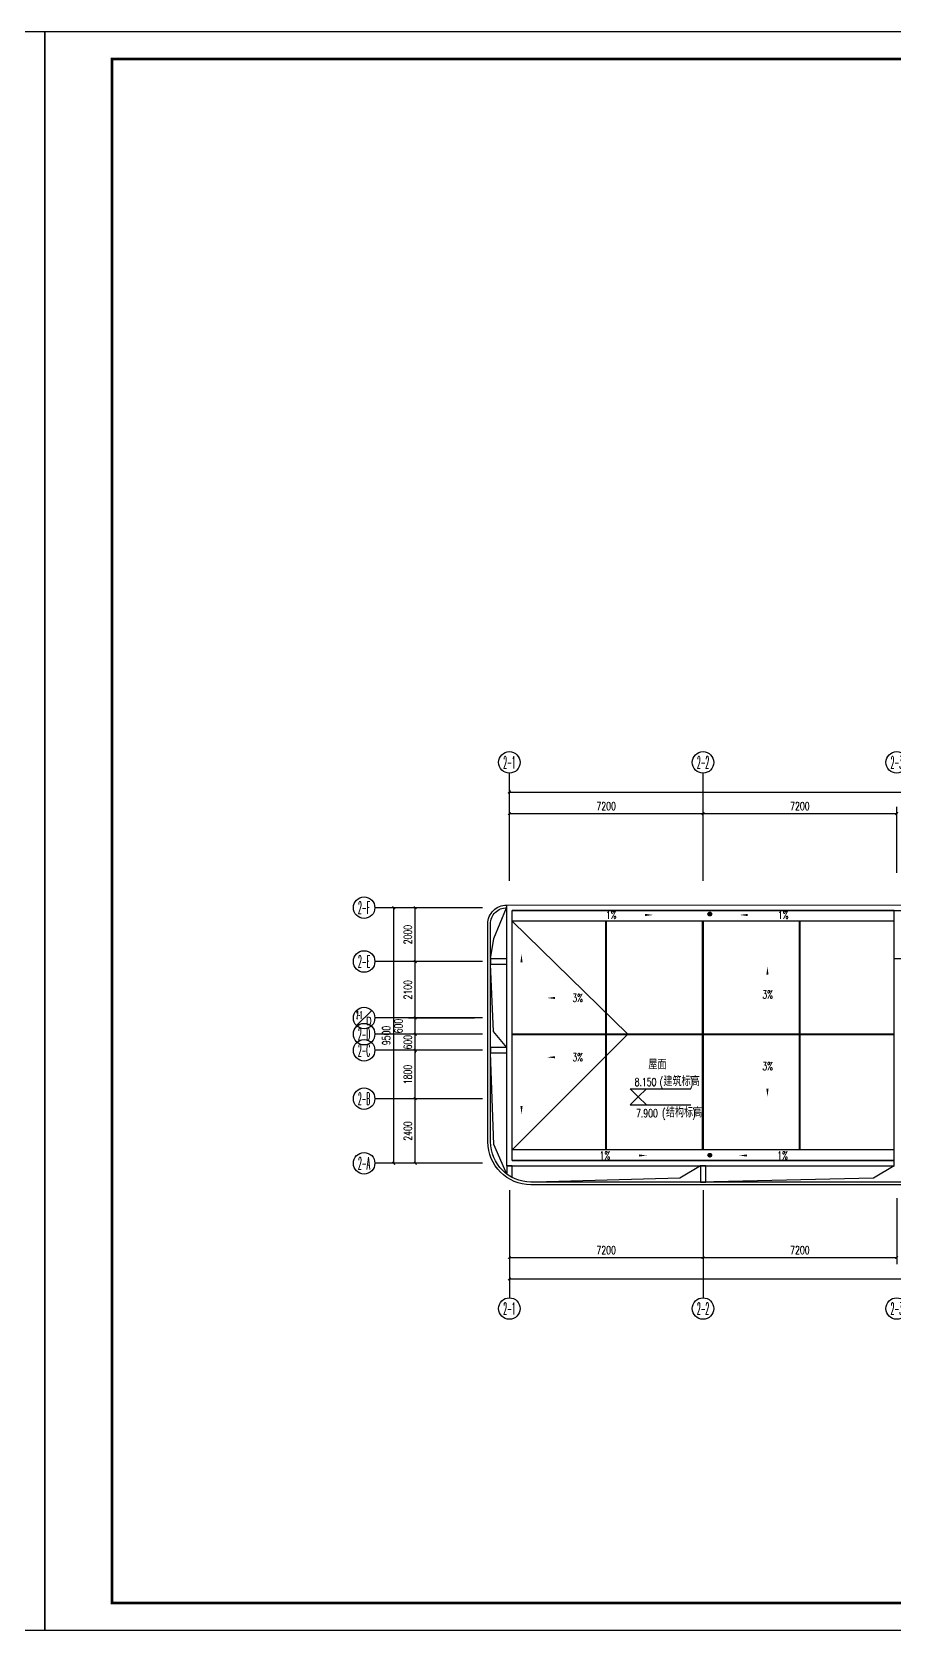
# Model space of a CAD drawing. Extents: x -9422388 to 15610651, y -1992469 to 953794.
# Drawn here: x -2787349 to -2755303, y -302584 to -243184 of the extents above; entities that cross this region are included whole.
import ezdxf
from ezdxf.enums import TextEntityAlignment as Align

# ---------------------------------------------------------------- set-up
doc = ezdxf.new("R2010")
doc.units = 0
doc.header["$LTSCALE"] = 1000
doc.layers.add('AXIS_TEXT', color=7, linetype='Continuous')
doc.layers.add('PUB_TITLE', color=4, linetype='Continuous')
doc.styles.add('_TCH_AXIS', font='COMPLEX', dxfattribs={"bigfont": 'GBCBIG'})
doc.styles.add('_TCH_DIM', font='SIMPLEX', dxfattribs={"bigfont": 'GBCBIG'})
doc.styles.add('_TCH_DIM_T3', font='SIMPLEX', dxfattribs={"width": 0.705882, "bigfont": 'GBCBIG'})
doc.styles.add('COMPLEX', font='COMPLEX')
doc.dimstyles.new('_TCH_ARCH&&100', dxfattribs={"dimtxt": 297.5, "dimasz": 100, "dimexe": 250, "dimexo": 300, "dimgap": 126.25, "dimtad": 1, "dimdec": 0, "dimzin": 0, "dimdsep": 46, "dimtxsty": '_TCH_DIM_T3', "dimblk": 'ARCHTICK', "dimcen": 0.09, "dimclrt": 7, "dimazin": 2, "dimtfac": 1, "dimtdec": 0, "dimtix": 1, "dimtmove": 2, "dimatfit": 3, "dimfxl": 0, "dimtolj": 1, "dimtzin": 0, "dimarcsym": 0})

# ---------------------------------------------------------------- blocks, each defined once
blk = doc.blocks.new('_ArchTick')
at = {"color": 0, "linetype": 'ByBlock', "const_width": 0.4}
blk.add_lwpolyline([(-0.5, -0.5), (0.5, 0.5)], dxfattribs=at)
blk = doc.blocks.new('*D2887')
at = {"color": 0, "lineweight": -2, "transparency": 16777216}
for p, q in [((1579630, -199693), (1579630, -202943)), ((1646450, -199693), (1646450, -202943)), ((1579630, -202693), (1646450, -202693))]:
    blk.add_line(p, q, dxfattribs=at)
at = {"layer": 'Defpoints', "color": 0, "transparency": 16777216}
for p in [(1579630, -199393), (1646450, -199393), (1646450, -202693)]:
    blk.add_point(p, dxfattribs=at)
at = {"color": 0, "lineweight": -2, "transparency": 16777216, "xscale": 100, "yscale": 100, "zscale": 100, "rotation": 180}
blk.add_blockref('_ArchTick', (1579630, -202693), dxfattribs=at)
at = {"color": 0, "lineweight": -2, "transparency": 16777216, "xscale": 100, "yscale": 100, "zscale": 100}
blk.add_blockref('_ArchTick', (1646450, -202693), dxfattribs=at)
at = {"color": 7, "transparency": 16777216, "insert": (1613040, -202418), "char_height": 297.5, "attachment_point": 5, "style": '_TCH_DIM_T3'}
blk.add_mtext('\\A1;66820', dxfattribs=at)
blk = doc.blocks.new('*D2888')
at = {"color": 0, "lineweight": -2, "transparency": 16777216}
for p, q in [((1579630, -199693), (1579630, -202143)), ((1586830, -199693), (1586830, -202143)), ((1579630, -201893), (1586830, -201893))]:
    blk.add_line(p, q, dxfattribs=at)
at = {"layer": 'Defpoints', "color": 0, "transparency": 16777216}
for p in [(1579630, -199393), (1586830, -199393), (1586830, -201893)]:
    blk.add_point(p, dxfattribs=at)
at = {"color": 0, "lineweight": -2, "transparency": 16777216, "xscale": 100, "yscale": 100, "zscale": 100, "rotation": 180}
blk.add_blockref('_ArchTick', (1579630, -201893), dxfattribs=at)
at = {"color": 0, "lineweight": -2, "transparency": 16777216, "xscale": 100, "yscale": 100, "zscale": 100}
blk.add_blockref('_ArchTick', (1586830, -201893), dxfattribs=at)
at = {"color": 7, "transparency": 16777216, "insert": (1583230, -201618), "char_height": 297.5, "attachment_point": 5, "style": '_TCH_DIM_T3'}
blk.add_mtext('\\A1;7200', dxfattribs=at)
blk = doc.blocks.new('*D2889')
at = {"color": 0, "lineweight": -2, "transparency": 16777216}
for p, q in [((1586830, -199693), (1586830, -202143)), ((1594030, -199693), (1594030, -202143)), ((1586830, -201893), (1594030, -201893))]:
    blk.add_line(p, q, dxfattribs=at)
at = {"layer": 'Defpoints', "color": 0, "transparency": 16777216}
for p in [(1586830, -199393), (1594030, -199393), (1594030, -201893)]:
    blk.add_point(p, dxfattribs=at)
at = {"color": 0, "lineweight": -2, "transparency": 16777216, "xscale": 100, "yscale": 100, "zscale": 100, "rotation": 180}
blk.add_blockref('_ArchTick', (1586830, -201893), dxfattribs=at)
at = {"color": 0, "lineweight": -2, "transparency": 16777216, "xscale": 100, "yscale": 100, "zscale": 100}
blk.add_blockref('_ArchTick', (1594030, -201893), dxfattribs=at)
at = {"color": 7, "transparency": 16777216, "insert": (1590430, -201618), "char_height": 297.5, "attachment_point": 5, "style": '_TCH_DIM_T3'}
blk.add_mtext('\\A1;7200', dxfattribs=at)
blk = doc.blocks.new('*D2909')
at = {"color": 0, "lineweight": -2, "transparency": 16777216}
for p, q in [((1579630, -187593), (1579630, -184343)), ((1579630, -184593), (1628750, -184593)), ((1628750, -187593), (1628750, -184343))]:
    blk.add_line(p, q, dxfattribs=at)
at = {"layer": 'Defpoints', "color": 0, "transparency": 16777216}
for p in [(1628750, -184593), (1579630, -187893), (1628750, -187893)]:
    blk.add_point(p, dxfattribs=at)
at = {"color": 0, "lineweight": -2, "transparency": 16777216, "xscale": 100, "yscale": 100, "zscale": 100, "rotation": 180}
blk.add_blockref('_ArchTick', (1579630, -184593), dxfattribs=at)
at = {"color": 0, "lineweight": -2, "transparency": 16777216, "xscale": 100, "yscale": 100, "zscale": 100}
blk.add_blockref('_ArchTick', (1628750, -184593), dxfattribs=at)
at = {"color": 7, "transparency": 16777216, "insert": (1604190, -184318), "char_height": 297.5, "attachment_point": 5, "style": '_TCH_DIM_T3'}
blk.add_mtext('\\A1;49120', dxfattribs=at)
blk = doc.blocks.new('*D2910')
at = {"color": 0, "lineweight": -2, "transparency": 16777216}
for p, q in [((1579630, -187593), (1579630, -185143)), ((1586830, -187593), (1586830, -185143)), ((1579630, -185393), (1586830, -185393))]:
    blk.add_line(p, q, dxfattribs=at)
at = {"layer": 'Defpoints', "color": 0, "transparency": 16777216}
for p in [(1586830, -185393), (1579630, -187893), (1586830, -187893)]:
    blk.add_point(p, dxfattribs=at)
at = {"color": 0, "lineweight": -2, "transparency": 16777216, "xscale": 100, "yscale": 100, "zscale": 100, "rotation": 180}
blk.add_blockref('_ArchTick', (1579630, -185393), dxfattribs=at)
at = {"color": 0, "lineweight": -2, "transparency": 16777216, "xscale": 100, "yscale": 100, "zscale": 100}
blk.add_blockref('_ArchTick', (1586830, -185393), dxfattribs=at)
at = {"color": 7, "transparency": 16777216, "insert": (1583230, -185118), "char_height": 297.5, "attachment_point": 5, "style": '_TCH_DIM_T3'}
blk.add_mtext('\\A1;7200', dxfattribs=at)
blk = doc.blocks.new('*D2911')
at = {"color": 0, "lineweight": -2, "transparency": 16777216}
for p, q in [((1586830, -187593), (1586830, -185143)), ((1594030, -187593), (1594030, -185143)), ((1586830, -185393), (1594030, -185393))]:
    blk.add_line(p, q, dxfattribs=at)
at = {"layer": 'Defpoints', "color": 0, "transparency": 16777216}
for p in [(1594030, -185393), (1586830, -187893), (1594030, -187893)]:
    blk.add_point(p, dxfattribs=at)
at = {"color": 0, "lineweight": -2, "transparency": 16777216, "xscale": 100, "yscale": 100, "zscale": 100, "rotation": 180}
blk.add_blockref('_ArchTick', (1586830, -185393), dxfattribs=at)
at = {"color": 0, "lineweight": -2, "transparency": 16777216, "xscale": 100, "yscale": 100, "zscale": 100}
blk.add_blockref('_ArchTick', (1594030, -185393), dxfattribs=at)
at = {"color": 7, "transparency": 16777216, "insert": (1590430, -185118), "char_height": 297.5, "attachment_point": 5, "style": '_TCH_DIM_T3'}
blk.add_mtext('\\A1;7200', dxfattribs=at)
blk = doc.blocks.new('_AXISO')
at = {"color": 0}
blk.add_circle((0, 0), 0.5, dxfattribs=at)
at = {"layer": 'AXIS_TEXT', "color": 0, "style": 'COMPLEX', "width": 1.041667}
blk.add_attdef('A', text='', height=0.56, dxfattribs=at).set_placement((-0.25, -0.28), (0.25, -0.28), align=Align.FIT)
blk = doc.blocks.new('*D2936')
at = {"color": 0, "lineweight": -2, "transparency": 16777216}
for p, q in [((1578330, -188893), (1575080, -188893)), ((1575330, -198393), (1575330, -188893)), ((1578330, -198393), (1575080, -198393))]:
    blk.add_line(p, q, dxfattribs=at)
at = {"layer": 'Defpoints', "color": 0, "transparency": 16777216}
for p in [(1575330, -188893), (1578630, -188893), (1578630, -198393)]:
    blk.add_point(p, dxfattribs=at)
at = {"color": 0, "lineweight": -2, "transparency": 16777216, "xscale": 100, "yscale": 100, "zscale": 100}
for p, rotation in [((1575330, -188893), 90), ((1575330, -198393), 270)]:
    blk.add_blockref('_ArchTick', p, dxfattribs=dict(at, rotation=rotation))
at = {"color": 7, "transparency": 16777216, "insert": (1575055, -193643), "char_height": 297.5, "attachment_point": 5, "rotation": 90, "style": '_TCH_DIM_T3'}
blk.add_mtext('\\A1;9500', dxfattribs=at)
blk = doc.blocks.new('*D2937')
at = {"color": 0, "lineweight": -2, "transparency": 16777216}
for p, q in [((1578330, -195993), (1575880, -195993)), ((1576130, -198393), (1576130, -195993)), ((1578330, -198393), (1575880, -198393))]:
    blk.add_line(p, q, dxfattribs=at)
at = {"layer": 'Defpoints', "color": 0, "transparency": 16777216}
for p in [(1576130, -195993), (1578630, -195993), (1578630, -198393)]:
    blk.add_point(p, dxfattribs=at)
at = {"color": 0, "lineweight": -2, "transparency": 16777216, "xscale": 100, "yscale": 100, "zscale": 100}
for p, rotation in [((1576130, -195993), 90), ((1576130, -198393), 270)]:
    blk.add_blockref('_ArchTick', p, dxfattribs=dict(at, rotation=rotation))
at = {"color": 7, "transparency": 16777216, "insert": (1575855, -197193), "char_height": 297.5, "attachment_point": 5, "rotation": 90, "style": '_TCH_DIM_T3'}
blk.add_mtext('\\A1;2400', dxfattribs=at)
blk = doc.blocks.new('*D2938')
at = {"color": 0, "lineweight": -2, "transparency": 16777216}
for p, q in [((1578330, -194193), (1575880, -194193)), ((1576130, -195993), (1576130, -194193)), ((1578330, -195993), (1575880, -195993))]:
    blk.add_line(p, q, dxfattribs=at)
at = {"layer": 'Defpoints', "color": 0, "transparency": 16777216}
for p in [(1576130, -194193), (1578630, -194193), (1578630, -195993)]:
    blk.add_point(p, dxfattribs=at)
at = {"color": 0, "lineweight": -2, "transparency": 16777216, "xscale": 100, "yscale": 100, "zscale": 100}
for p, rotation in [((1576130, -194193), 90), ((1576130, -195993), 270)]:
    blk.add_blockref('_ArchTick', p, dxfattribs=dict(at, rotation=rotation))
at = {"color": 7, "transparency": 16777216, "insert": (1575855, -195093), "char_height": 297.5, "attachment_point": 5, "rotation": 90, "style": '_TCH_DIM_T3'}
blk.add_mtext('\\A1;1800', dxfattribs=at)
blk = doc.blocks.new('*D2939')
at = {"color": 0, "lineweight": -2, "transparency": 16777216}
for p, q in [((1578330, -193593), (1575880, -193593)), ((1576130, -193593), (1576130, -193493)), ((1576130, -194193), (1576130, -193593)), ((1578330, -194193), (1575880, -194193)), ((1576130, -194193), (1576130, -194293))]:
    blk.add_line(p, q, dxfattribs=at)
at = {"layer": 'Defpoints', "color": 0, "transparency": 16777216}
for p in [(1576130, -193593), (1578630, -193593), (1578630, -194193)]:
    blk.add_point(p, dxfattribs=at)
at = {"color": 0, "lineweight": -2, "transparency": 16777216, "xscale": 100, "yscale": 100, "zscale": 100}
for p, rotation in [((1576130, -193593), 270), ((1576130, -194193), 90)]:
    blk.add_blockref('_ArchTick', p, dxfattribs=dict(at, rotation=rotation))
at = {"color": 7, "transparency": 16777216, "insert": (1575855, -193893), "char_height": 297.5, "attachment_point": 5, "rotation": 90, "style": '_TCH_DIM_T3'}
blk.add_mtext('\\A1;600', dxfattribs=at)
blk = doc.blocks.new('*D2940')
at = {"color": 0, "lineweight": -2, "transparency": 16777216}
for p, q in [((1578330, -192993), (1575880, -192993)), ((1576130, -193593), (1576130, -192993)), ((1578330, -193593), (1575880, -193593))]:
    blk.add_line(p, q, dxfattribs=at)
at = {"layer": 'Defpoints', "color": 0, "transparency": 16777216}
for p in [(1576130, -192993), (1578630, -192993), (1578630, -193593)]:
    blk.add_point(p, dxfattribs=at)
at = {"color": 0, "lineweight": -2, "transparency": 16777216, "xscale": 100, "yscale": 100, "zscale": 100}
for p, rotation in [((1576130, -192993), 90), ((1576130, -193593), 270)]:
    blk.add_blockref('_ArchTick', p, dxfattribs=dict(at, rotation=rotation))
at = {"color": 7, "transparency": 16777216, "insert": (1575505, -193293), "char_height": 297.5, "attachment_point": 5, "rotation": 90, "style": '_TCH_DIM_T3'}
blk.add_mtext('\\A1;600', dxfattribs=at)
blk = doc.blocks.new('*D2941')
at = {"color": 0, "lineweight": -2, "transparency": 16777216}
for p, q in [((1578330, -190893), (1575880, -190893)), ((1576130, -192993), (1576130, -190893)), ((1578330, -192993), (1575880, -192993))]:
    blk.add_line(p, q, dxfattribs=at)
at = {"layer": 'Defpoints', "color": 0, "transparency": 16777216}
for p in [(1576130, -190893), (1578630, -190893), (1578630, -192993)]:
    blk.add_point(p, dxfattribs=at)
at = {"color": 0, "lineweight": -2, "transparency": 16777216, "xscale": 100, "yscale": 100, "zscale": 100}
for p, rotation in [((1576130, -190893), 90), ((1576130, -192993), 270)]:
    blk.add_blockref('_ArchTick', p, dxfattribs=dict(at, rotation=rotation))
at = {"color": 7, "transparency": 16777216, "insert": (1575855, -191943), "char_height": 297.5, "attachment_point": 5, "rotation": 90, "style": '_TCH_DIM_T3'}
blk.add_mtext('\\A1;2100', dxfattribs=at)
blk = doc.blocks.new('*D2942')
at = {"color": 0, "lineweight": -2, "transparency": 16777216}
for p, q in [((1578330, -188893), (1575880, -188893)), ((1576130, -190893), (1576130, -188893)), ((1578330, -190893), (1575880, -190893))]:
    blk.add_line(p, q, dxfattribs=at)
at = {"layer": 'Defpoints', "color": 0, "transparency": 16777216}
for p in [(1576130, -188893), (1578630, -188893), (1578630, -190893)]:
    blk.add_point(p, dxfattribs=at)
at = {"color": 0, "lineweight": -2, "transparency": 16777216, "xscale": 100, "yscale": 100, "zscale": 100}
for p, rotation in [((1576130, -188893), 90), ((1576130, -190893), 270)]:
    blk.add_blockref('_ArchTick', p, dxfattribs=dict(at, rotation=rotation))
at = {"color": 7, "transparency": 16777216, "insert": (1575855, -189893), "char_height": 297.5, "attachment_point": 5, "rotation": 90, "style": '_TCH_DIM_T3'}
blk.add_mtext('\\A1;2000', dxfattribs=at)
blk = doc.blocks.new('542523')
h = blk.add_hatch()
h.set_pattern_fill('ANSI37', color=8, scale=20)
h.set_pattern_definition([(45, (532772.62, 194877.404), (-22.4506403, 22.4506403), []), (135, (532772.62, 194877.404), (-22.4506403, -22.4506403), [])])
edge = h.paths.add_edge_path()
edge.add_arc((1587080.1, -189127.2), 70, 0, 360)
h = blk.add_hatch()
h.set_pattern_fill('ANSI37', color=8, scale=20)
h.set_pattern_definition([(45, (532772.62, 185909.926), (-22.4506403, 22.4506403), []), (135, (532772.62, 185909.926), (-22.4506403, -22.4506403), [])])
edge = h.paths.add_edge_path()
edge.add_arc((1587080.1, -198094.7), 70, 0, 360)
at = {"color": 8}
for p, q in [((1579629.8, -187892.6), (1579629.8, -183892.6)), ((1586829.8, -187892.6), (1586829.8, -183892.6)), ((1579529.8, -188792.6), (1622929.8, -188792.5)), ((1579529.8, -198492.6), (1579529.8, -188792.6)), ((1578629.8, -188892.6), (1574629.8, -188892.6)), ((1579729.8, -188992.6), (1622929.8, -188992.5)), ((1579729.8, -198292.6), (1579729.8, -188992.6)), ((1578629.8, -190892.6), (1574629.8, -190892.6)), ((1593929.8, -194192.6), (1593929.8, -190792.6)), ((1594929.8, -190792.6), (1593929.8, -190792.6)), ((1573947, -193275.4), (1574512.7, -192709.7)), ((1578629.8, -192992.6), (1574629.8, -192992.6)), ((1578629.8, -193592.6), (1574629.8, -193592.6)), ((1578629.8, -194192.6), (1574629.8, -194192.6)), ((1593929.8, -198492.6), (1593929.8, -194192.6)), ((1578629.8, -195992.6), (1574629.8, -195992.6)), ((1584422.7, -195926.1), (1584122.7, -195626.1)), ((1584122.7, -195626.1), (1586377.6, -195626.1)), ((1584422.7, -195926.1), (1584122.7, -196226.1)), ((1584422.7, -195926.1), (1584722.7, -195626.1)), ((1584422.7, -195926.1), (1584722.7, -196226.1)), ((1584122.7, -196226.1), (1586376.2, -196226.1)), ((1578629.8, -198392.6), (1574629.8, -198392.6)), ((1579729.8, -198292.6), (1593929.8, -198292.6)), ((1579529.8, -198492.6), (1593929.8, -198492.6)), ((1579629.8, -199392.6), (1579629.8, -203392.6)), ((1586829.8, -199392.6), (1586829.8, -203392.6))]:
    blk.add_line(p, q, dxfattribs=at)
for points, format in [([(1629019.7, -172945.8), (1629019.7, -172945.8, -0.4142136), (1629241, -171980.9), (1636189.1, -167626.1, -0.4142136), (1638256.7, -168100.5), (1651526.9, -189272.8, -0.2728148), (1651568.4, -190795.7), (1647349.6, -198418.9, -0.2728148), (1646037.2, -199192.6), (1580429.8, -199192.6, -0.4142134), (1578829.8, -197592.6), (1578829.8, -189492.6, -0.4142137), (1579529.8, -188792.6), (1579529.8, -188792.6)], "xyb"), ([(1622929.8, -199092.6), (1580429.8, -199092.6, -0.4142134), (1578929.8, -197592.6), (1578929.8, -189492.6, -0.4142137), (1579529.8, -188892.6), (1579529.8, -188892.6)], "xyb"), ([(1583659.3, -189162.9, 0, 0, 0), (1584975.6, -189162.9, 0, 80, 0), (1584675.6, -189162.9, 0, 0, 0)], "xyseb"), ([(1589504.3, -189162.9, 0, 0, 0), (1588188, -189162.9, 0, 80, 0), (1588488, -189162.9, 0, 0, 0)], "xyseb"), ([(1580081, -191254.4, 0, 0, 0), (1580081, -190622, 0, 80, 0), (1580081, -190922, 0, 0, 0)], "xyseb"), ([(1589223.9, -191864.5, 0, 0, 0), (1589223.9, -191084.4, 0, 80, 0), (1589223.9, -191384.4, 0, 0, 0)], "xyseb"), ([(1581867.4, -192247.9, 0, 0, 0), (1581030.8, -192247.9, 0, 80, 0), (1581330.8, -192247.9, 0, 0, 0)], "xyseb"), ([(1581867.4, -194451.5, 0, 0, 0), (1581030.8, -194451.5, 0, 80, 0), (1581330.8, -194451.5, 0, 0, 0)], "xyseb"), ([(1589223.9, -195034.9, 0, 0, 0), (1589223.9, -195919.1, 0, 80, 0), (1589223.9, -195619.1, 0, 0, 0)], "xyseb"), ([(1580081, -195930.7, 0, 0, 0), (1580081, -196563.1, 0, 80, 0), (1580081, -196263.1, 0, 0, 0)], "xyseb"), ([(1583428.2, -198103.8, 0, 0, 0), (1584744.5, -198103.8, 0, 80, 0), (1584444.5, -198103.8, 0, 0, 0)], "xyseb"), ([(1589485, -198103.8, 0, 0, 0), (1588168.7, -198103.8, 0, 80, 0), (1588468.7, -198103.8, 0, 0, 0)], "xyseb")]:
    blk.add_lwpolyline(points, format=format, dxfattribs=at)
for points in [[(1578929.8, -190792.6), (1579051.1, -190037.3), (1579528, -188892.6)], [(1593929.8, -188992.6), (1579729.8, -188992.6)], [(1593929.8, -189392.6), (1579729.8, -189392.6)], [(1579729.8, -189392.6), (1584029.8, -193592.6)], [(1583214.8, -197892.6), (1583214.8, -189392.6)], [(1583244.8, -197892.6), (1583244.8, -189392.6)], [(1586814.8, -197892.6), (1586814.8, -189392.6)], [(1586844.8, -197892.6), (1586844.8, -189392.6)], [(1590414.8, -197892.6), (1590414.8, -189392.6)], [(1590444.8, -197892.6), (1590444.8, -189392.6)], [(1593929.8, -190792.6), (1593929.8, -188992.6)], [(1579529.8, -194092.6), (1579040.1, -193499.8), (1578929.8, -190992.6)], [(1579729.8, -193577.6), (1593929.8, -193577.6)], [(1579729.8, -197892.6), (1584029.8, -193592.6)], [(1579729.8, -193607.6), (1593929.8, -193607.6)], [(1584029.8, -193592.6), (1593929.8, -193592.6)], [(1579529.8, -198792.6), (1579052.1, -197699.3), (1578929.8, -194292.6)], [(1593929.8, -197892.6), (1579729.8, -197892.6)], [(1593929.8, -198292.6), (1579729.8, -198292.6)], [(1579729.8, -198919.2), (1579729.8, -198492.6), (1579529.8, -198492.6), (1579529.8, -198792.6)], [(1586729.8, -198492.6), (1585962.6, -198947.3), (1580560.4, -199092.4)], [(1593929.8, -198492.6), (1593162.6, -198947.3), (1587229.8, -199085.6)]]:
    blk.add_lwpolyline(points, dxfattribs=at)
for points in [[(1578929.8, -190792.6), (1578929.8, -190992.6), (1579529.8, -190992.6), (1579529.8, -190792.6)], [(1578929.8, -194092.6), (1578929.8, -194292.6), (1579529.8, -194292.6), (1579529.8, -194092.6)], [(1586729.8, -199092.6), (1586929.8, -199092.6), (1586929.8, -198492.6), (1586729.8, -198492.6)]]:
    blk.add_lwpolyline(points, close=True, dxfattribs=at)
for centre, radius in [((1587080.1, -189127.2), 70), ((1574229.8, -192992.6), 400), ((1587080.1, -198094.7), 70)]:
    blk.add_circle(centre, radius, dxfattribs=at)
ref = blk.add_blockref('_AXISO', (1579629.8, -183492.6), dxfattribs=dict(at, xscale=800, yscale=800, zscale=800))
ref.add_attrib('A', '2-1', dxfattribs={"layer": 'AXIS_TEXT', "color": 8, "height": 452.55, "style": '_TCH_AXIS', "width": 0.381818}).set_placement((1579403.5, -183718.8), (1579856.1, -183718.8), align=Align.FIT)
ref = blk.add_blockref('_AXISO', (1586829.8, -183492.6), dxfattribs=dict(at, xscale=800, yscale=800, zscale=800))
ref.add_attrib('A', '2-2', dxfattribs={"layer": 'AXIS_TEXT', "color": 8, "height": 452.55, "style": '_TCH_AXIS', "width": 0.35}).set_placement((1586603.5, -183718.8), (1587056.1, -183718.8), align=Align.FIT)
ref = blk.add_blockref('_AXISO', (1594029.8, -183492.6), dxfattribs=dict(at, xscale=800, yscale=800, zscale=800))
ref.add_attrib('A', '2-3', dxfattribs={"layer": 'AXIS_TEXT', "color": 8, "height": 452.55, "style": '_TCH_AXIS', "width": 0.35}).set_placement((1593803.5, -183718.8), (1594256.1, -183718.8), align=Align.FIT)
ref = blk.add_blockref('_AXISO', (1574229.8, -188892.6), dxfattribs=dict(at, xscale=800, yscale=800, zscale=800))
ref.add_attrib('A', '2-F', dxfattribs={"layer": 'AXIS_TEXT', "color": 8, "height": 452.55, "style": '_TCH_AXIS', "width": 0.33871}).set_placement((1574003.5, -189118.8), (1574456.1, -189118.8), align=Align.FIT)
ref = blk.add_blockref('_AXISO', (1574229.8, -190892.6), dxfattribs=dict(at, xscale=800, yscale=800, zscale=800))
ref.add_attrib('A', '2-E', dxfattribs={"layer": 'AXIS_TEXT', "color": 8, "height": 452.55, "style": '_TCH_AXIS', "width": 0.33871}).set_placement((1574003.5, -191118.8), (1574456.1, -191118.8), align=Align.FIT)
ref = blk.add_blockref('_AXISO', (1574229.8, -193592.6), dxfattribs=dict(at, xscale=800, yscale=800, zscale=800))
ref.add_attrib('A', '2-D', dxfattribs={"layer": 'AXIS_TEXT', "color": 8, "height": 452.55, "style": '_TCH_AXIS', "width": 0.333333}).set_placement((1574003.5, -193818.8), (1574456.1, -193818.8), align=Align.FIT)
ref = blk.add_blockref('_AXISO', (1574229.8, -194192.6), dxfattribs=dict(at, xscale=800, yscale=800, zscale=800))
ref.add_attrib('A', '2-C', dxfattribs={"layer": 'AXIS_TEXT', "color": 8, "height": 452.55, "style": '_TCH_AXIS', "width": 0.344262}).set_placement((1574003.5, -194418.8), (1574456.1, -194418.8), align=Align.FIT)
ref = blk.add_blockref('_AXISO', (1574229.8, -195992.6), dxfattribs=dict(at, xscale=800, yscale=800, zscale=800))
ref.add_attrib('A', '2-B', dxfattribs={"layer": 'AXIS_TEXT', "color": 8, "height": 452.55, "style": '_TCH_AXIS', "width": 0.333333}).set_placement((1574003.5, -196218.8), (1574456.1, -196218.8), align=Align.FIT)
ref = blk.add_blockref('_AXISO', (1574229.8, -198392.6), dxfattribs=dict(at, xscale=800, yscale=800, zscale=800))
ref.add_attrib('A', '2-A', dxfattribs={"layer": 'AXIS_TEXT', "color": 8, "height": 452.55, "style": '_TCH_AXIS', "width": 0.328125}).set_placement((1574003.5, -198618.8), (1574456.1, -198618.8), align=Align.FIT)
ref = blk.add_blockref('_AXISO', (1579629.8, -203792.6), dxfattribs=dict(at, xscale=800, yscale=800, zscale=800))
ref.add_attrib('A', '2-1', dxfattribs={"layer": 'AXIS_TEXT', "color": 8, "height": 452.55, "style": '_TCH_AXIS', "width": 0.381818}).set_placement((1579403.5, -204018.8), (1579856.1, -204018.8), align=Align.FIT)
ref = blk.add_blockref('_AXISO', (1586829.8, -203792.6), dxfattribs=dict(at, xscale=800, yscale=800, zscale=800))
ref.add_attrib('A', '2-2', dxfattribs={"layer": 'AXIS_TEXT', "color": 8, "height": 452.55, "style": '_TCH_AXIS', "width": 0.35}).set_placement((1586603.5, -204018.8), (1587056.1, -204018.8), align=Align.FIT)
ref = blk.add_blockref('_AXISO', (1594029.8, -203792.6), dxfattribs=dict(at, xscale=800, yscale=800, zscale=800))
ref.add_attrib('A', '2-3', dxfattribs={"layer": 'AXIS_TEXT', "color": 8, "height": 452.55, "style": '_TCH_AXIS', "width": 0.35}).set_placement((1593803.5, -204018.8), (1594256.1, -204018.8), align=Align.FIT)
at = {"color": 7, "style": '_TCH_DIM', "width": 0.705882}
for p in [(1583214.3, -189311.7), (1589609.3, -189311.7), (1582983.2, -198252.6), (1589590, -198252.6)]:
    blk.add_text('1%', height=297.5, dxfattribs=at).set_placement(p)
at = {"color": 8, "style": '_TCH_DIM', "width": 0.705882}
for s, p in [('3%', (1581972.4, -192396.6)), ('3%', (1589033.9, -192267)), ('3%', (1581972.4, -194600.2)), ('3%', (1589033.9, -194929.9)), ('8.150', (1584287.6, -195521.1)), ('(', (1585217.6, -195521.1)), (')', (1586340.6, -195521.1)), ('7.900', (1584338.3, -196681.1)), ('(', (1585308.3, -196681.1)), (')', (1586431.3, -196681.1))]:
    blk.add_text(s, height=297.5, dxfattribs=at).set_placement(p)
at = {"color": 8, "style": '_TCH_DIM'}
for s, p in [('屋面', (1584795.9, -194899.4)), ('建筑标高', (1585357.6, -195521.1)), ('结构标高', (1585448.3, -196681.1))]:
    blk.add_text(s, height=337.59, dxfattribs=at).set_placement(p)
at = {"layer": 'AXIS_TEXT', "color": 7, "style": '_TCH_AXIS'}
for s, height, width, p, p2 in [('2-1', 286.22, 0.266804, (1573949.8, -193028.4), (1574149.8, -193028.4)), ('D', 286.2, 0.863188, (1574309.8, -193243), (1574509.8, -193243))]:
    blk.add_text(s, height=height, dxfattribs=dict(at, width=width)).set_placement(p, p2, align=Align.FIT)
at = {"color": 8}
for p1, p2, distance, picture, middle in [((1579629.8, -187892.6), (1628749.8, -187892.6), 3300, '*D2909', (1604189.8, -184317.6)), ((1579629.8, -187892.6), (1586829.8, -187892.6), 2500, '*D2910', (1583229.8, -185117.6)), ((1586829.8, -187892.6), (1594029.8, -187892.6), 2500, '*D2911', (1590429.8, -185117.6)), ((1578629.8, -198392.6), (1578629.8, -188892.6), 3300, '*D2936', (1575054.8, -193642.6)), ((1578629.8, -190892.6), (1578629.8, -188892.6), 2500, '*D2942', (1575854.8, -189892.6)), ((1578629.8, -192992.6), (1578629.8, -190892.6), 2500, '*D2941', (1575854.8, -191942.6)), ((1578629.8, -194192.6), (1578629.8, -193592.6), 2500, '*D2939', (1575854.8, -193892.6)), ((1578629.8, -195992.6), (1578629.8, -194192.6), 2500, '*D2938', (1575854.8, -195092.6)), ((1578629.8, -198392.6), (1578629.8, -195992.6), 2500, '*D2937', (1575854.8, -197192.6)), ((1579629.8, -199392.6), (1646449.8, -199392.6), -3300, '*D2887', (1613039.8, -202417.6)), ((1579629.8, -199392.6), (1586829.8, -199392.6), -2500, '*D2888', (1583229.8, -201617.6)), ((1586829.8, -199392.6), (1594029.8, -199392.6), -2500, '*D2889', (1590429.8, -201617.6))]:
    dim = blk.add_aligned_dim(p1=p1, p2=p2, distance=distance, dimstyle='_TCH_ARCH&&100', dxfattribs=at)
    dim.commit()
    dim.dimension.update_dxf_attribs({"geometry": picture, "text_midpoint": middle})
dim = blk.add_linear_dim(base=(1576129.8, -192992.6), p1=(1578629.8, -193592.6), p2=(1578629.8, -192992.6), angle=90, dimstyle='_TCH_ARCH&&100', dxfattribs=at)
dim.commit()
dim.dimension.update_dxf_attribs({"geometry": '*D2940', "text_midpoint": (1575504.8, -193292.6), "dimtype": 129})

msp = doc.modelspace()

# ---------------------------------------------------------------- linework, layer by layer
at = {"layer": 'PUB_TITLE'}
for points in [[(-2891974.25692, -302583.96919), (-2786874.25692, -302583.96919), (-2786874.25692, -243183.96919), (-2891974.25692, -243183.96919)], [(-2786874.25692, -302583.96919), (-2681774.25692, -302583.96919), (-2681774.25692, -243183.96919), (-2786874.25692, -243183.96919)]]:
    msp.add_lwpolyline(points, close=True, dxfattribs=at)
at = {"layer": 'PUB_TITLE', "const_width": 100}
msp.add_lwpolyline([(-2784374.25692, -301583.96919), (-2682774.25692, -301583.96919), (-2682774.25692, -244183.96919), (-2784374.25692, -244183.96919)], close=True, dxfattribs=at)

# ---------------------------------------------------------------- block references
msp.add_blockref('542523', (-4349232.37506, -86841.94189))

doc.saveas('drawing.dxf')
